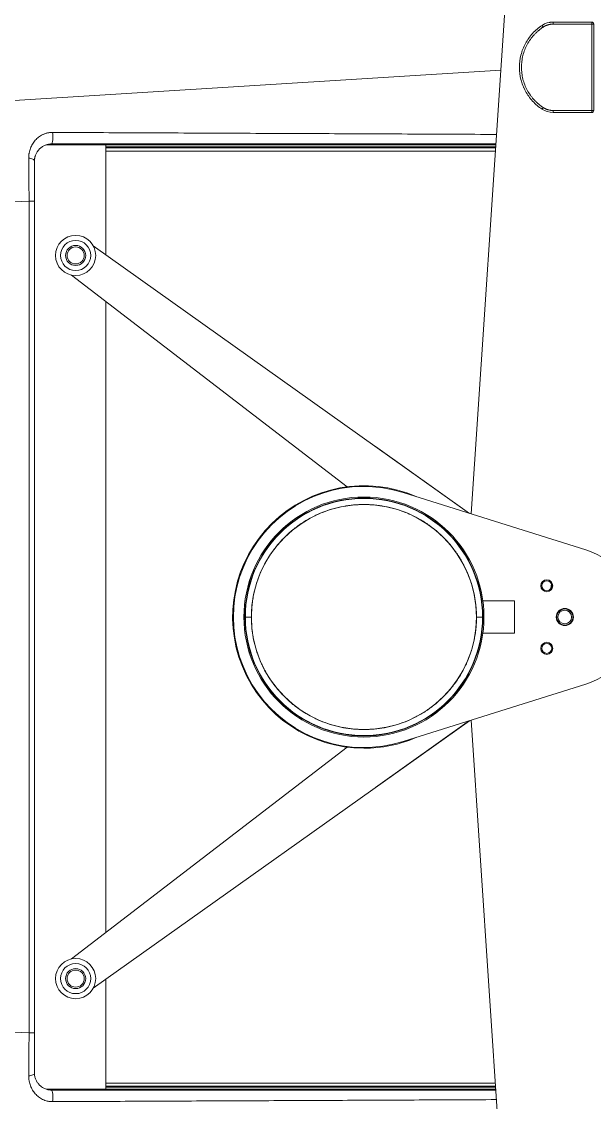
# Model space of a CAD drawing. Header units: millimetres. Extents: x 744 to 5705, y 930 to 4879.
# Drawn here: x 1892 to 2177, y 1414 to 1952 of the extents above; entities that cross this region are included whole.
import ezdxf

# ---------------------------------------------------------------- set-up
doc = ezdxf.new("R2010")
doc.units = ezdxf.units.MM
doc.header["$MEASUREMENT"] = 0

msp = doc.modelspace()

# ---------------------------------------------------------------- linework, layer by layer
at = {"color": 7, "linetype": 'Continuous', "lineweight": 15, "true_color": 0xffffff}
for p, q in [((2132.46, 1958.03), (2115.71, 1707.4)), ((2151.58, 1949.72), (2151.03, 1950.55)), ((2156.54, 1952.2), (2175.81, 1952.2)), ((2156.54, 1951.2), (2156.54, 1952.2)), ((2175.81, 1951.2), (2156.54, 1951.2)), ((2175.81, 1951.2), (2175.81, 1908.2)), ((2176.81, 1951.2), (2175.81, 1951.2)), ((2176.81, 1951.2), (2176.81, 1908.2)), ((2140.17, 1925.48), (2140.22, 1925.24)), ((2151.58, 1909.69), (2151.03, 1908.86)), ((2156.54, 1908.2), (2156.54, 1907.2)), ((2156.54, 1908.2), (2175.81, 1908.2)), ((2175.81, 1907.2), (2156.54, 1907.2)), ((2175.81, 1908.2), (2176.81, 1908.2)), ((1904.05, 1891.03), (2127.98, 1891.03)), ((1906.89, 1891.53), (2128.02, 1891.53)), ((1933.89, 1891.03), (1933.89, 1836.42)), ((2127.88, 1889.53), (1933.89, 1889.53)), ((2127.78, 1888.03), (1933.89, 1888.03)), ((1898.39, 1883.03), (1898.39, 1863.1)), ((1895.69, 1863.1), (1888.46, 1862.65)), ((1898.39, 1863.1), (1895.69, 1863.1)), ((1895.69, 1448.95), (1895.69, 1863.1)), ((1898.39, 1863.1), (1898.39, 1448.95)), ((2115, 1707.62), (1927.65, 1840.86)), ((1916.84, 1826.24), (2054.06, 1720.84)), ((1933.89, 1813.14), (1933.89, 1498.91)), ((2068.17, 1740.93), (2115.02, 1707.62)), ((2054.06, 1720.84), (2053.59, 1721.21)), ((2172.89, 1689.42), (2081.89, 1718.03)), ((2137.39, 1664.03), (2121.6, 1664.03)), ((2137.39, 1656.03), (2137.39, 1664.03)), ((2002.64, 1656.03), (2003.19, 1656.03)), ((2003.19, 1656.03), (2003.19, 1656.03)), ((2003.19, 1656.03), (2003.19, 1656.03)), ((2003.37, 1656.03), (2003.19, 1656.03)), ((2005.19, 1656.03), (2003.37, 1656.03)), ((2005.19, 1656.03), (2003.37, 1656.03)), ((2006.37, 1656.03), (2003.37, 1656.03)), ((2006.37, 1656.03), (2003.37, 1656.03)), ((2118.42, 1656.03), (2121.42, 1656.03)), ((2118.42, 1656.03), (2121.42, 1656.03)), ((2121.42, 1656.03), (2119.6, 1656.03)), ((2121.42, 1656.03), (2119.6, 1656.03)), ((2121.6, 1656.03), (2121.42, 1656.03)), ((2121.6, 1656.03), (2121.59, 1656.03)), ((2121.6, 1656.03), (2122.14, 1656.03)), ((2137.39, 1648.03), (2137.39, 1656.03)), ((2121.6, 1648.03), (2137.39, 1648.03)), ((2081.89, 1594.02), (2172.89, 1622.64)), ((1927.65, 1471.2), (2115, 1604.43)), ((2115.02, 1604.44), (2068.17, 1571.13)), ((2115.71, 1604.66), (2132.46, 1354.03)), ((2054.06, 1591.21), (1916.84, 1485.82)), ((2053.59, 1590.85), (2054.06, 1591.21)), ((1933.89, 1475.64), (1933.89, 1421.03)), ((1895.69, 1448.95), (1888.46, 1449.4)), ((1898.39, 1448.95), (1895.69, 1448.95)), ((1898.39, 1429.03), (1898.39, 1448.95)), ((1904.15, 1421.03), (2127.98, 1421.03)), ((2128.02, 1420.53), (1906.89, 1420.53)), ((1933.89, 1424.03), (2127.78, 1424.03)), ((1933.89, 1422.53), (2127.88, 1422.53))]:
    msp.add_line(p, q, dxfattribs=at)
at = {"color": 8, "linetype": 'Continuous', "lineweight": 15, "true_color": 0x808080}
for p, q in [((2130.47, 1928.26), (1876.75, 1912.4)), ((1933.89, 1890.08), (2127.92, 1890.07)), ((2127.92, 1421.98), (1933.89, 1421.98))]:
    msp.add_line(p, q, dxfattribs=at)
at = {"color": 7, "linetype": 'Continuous', "lineweight": 15, "true_color": 0xffffff}
for points in [[(1907.37, 1897.28), (1907.46, 1896.44), (1907.51, 1895.49), (1907.51, 1894.5), (1907.45, 1893.55), (1907.36, 1892.72), (1907.23, 1892.08), (1907.07, 1891.67), (1906.89, 1891.53)], [(1898.39, 1883.03), (1898.34, 1883.28), (1898.18, 1883.53), (1897.93, 1883.76), (1897.58, 1883.97), (1897.16, 1884.15), (1896.66, 1884.29), (1896.12, 1884.4), (1895.53, 1884.47)], [(2155.79, 1672.34), (2155.57, 1671.59), (2155.39, 1670.12)], [(1895.53, 1427.58), (1896.12, 1427.65), (1896.66, 1427.76), (1897.16, 1427.91), (1897.58, 1428.09), (1897.93, 1428.3), (1898.18, 1428.53), (1898.34, 1428.77), (1898.39, 1429.03)], [(1907.37, 1414.77), (1907.46, 1415.61), (1907.51, 1416.57), (1907.51, 1417.56), (1907.45, 1418.5), (1907.36, 1419.33), (1907.23, 1419.98), (1907.07, 1420.39), (1906.89, 1420.53)]]:
    msp.add_lwpolyline(points, dxfattribs=at)
for centre, radius in [((1918.89, 1836.03), 10), ((1918.89, 1836.03), 7.5), ((1918.89, 1836.03), 5), ((1918.89, 1836.03), 4.25), ((2062.39, 1656.03), 59.75), ((2153.39, 1671.62), 3), ((2153.39, 1671.62), 2.5), ((2162.39, 1656.03), 4.25), ((2162.39, 1656.03), 4), ((2162.39, 1656.03), 3.4), ((2153.39, 1640.44), 3), ((2153.39, 1640.44), 2.5), ((1918.89, 1476.03), 10), ((1918.89, 1476.03), 7.5), ((1918.89, 1476.03), 5), ((1918.89, 1476.03), 4.25)]:
    msp.add_circle(centre, radius, dxfattribs=at)
for centre, radius, start, end in [((2175.81, 1951.2), 1, 360, 90), ((2175.81, 1908.2), 1, 270, 0), ((2062.39, 1656.03), 65.35, 66.6098, 270), ((2062.39, 1656.03), 65, 72.5424, 287.4576), ((2062.39, 1656.03), 59.75, 360, 180), ((2062.39, 1656.03), 59.21, 360, 180), ((2062.39, 1656.03), 59.03, 0, 180), ((2062.39, 1656.03), 56.03, 0, 180), ((2162.39, 1656.03), 35, 287.4576, 72.5424), ((2062.39, 1656.03), 59.75, 180, 0), ((2062.39, 1656.03), 59.21, 180, 0), ((2062.39, 1656.03), 59.03, 180, 0), ((2062.39, 1656.03), 56.03, 180, 0), ((2062.39, 1656.03), 65.35, 270, 293.3902)]:
    msp.add_arc(centre, radius, start, end, dxfattribs=at)
at = {"color": 8, "linetype": 'Continuous', "lineweight": 15, "true_color": 0x808080}
msp.add_arc((2142.44, 1919.71), 0.5, 182.0997, 204.1075, dxfattribs=at)
at = {"color": 7, "linetype": 'Continuous', "lineweight": 15, "true_color": 0xffffff}
for points, knots in [([(2151.03, 1950.55), (2149.31, 1949.42), (2146.16, 1946.73), (2142.57, 1941.66), (2141.07, 1937.8), (2140.06, 1933.81), (2139.81, 1931.76), (2139.81, 1927.65), (2140.06, 1925.59), (2141.07, 1921.61), (2141.82, 1919.68), (2143.77, 1916.06), (2144.96, 1914.37), (2147.74, 1911.34), (2149.31, 1909.99), (2151.03, 1908.86)], [0, 0, 0, 0, 0.125, 0.25, 0.375, 0.375, 0.5, 0.5, 0.625, 0.625, 0.75, 0.75, 0.875, 0.875, 1, 1, 1, 1]), ([(2151.58, 1949.72), (2151.44, 1949.62), (2151.17, 1949.44), (2150.77, 1949.16), (2150.37, 1948.86), (2149.98, 1948.56), (2149.59, 1948.26), (2148.96, 1947.73), (2148.11, 1946.95), (2147.08, 1945.89), (2146.11, 1944.77), (2144.92, 1943.2), (2143.62, 1941.1), (2142.38, 1938.4), (2141.48, 1935.58), (2140.93, 1932.66), (2140.75, 1929.7), (2140.93, 1926.74), (2141.48, 1923.83), (2142.38, 1921.01), (2143.62, 1918.31), (2144.92, 1916.21), (2146.11, 1914.64), (2147.08, 1913.52), (2148.11, 1912.46), (2149.08, 1911.57), (2149.97, 1910.84), (2150.76, 1910.25), (2151.31, 1909.88), (2151.58, 1909.69)], [0, 0, 0, 0, 0.010418, 0.020831, 0.031244, 0.041661, 0.052087, 0.062526, 0.093798, 0.125045, 0.156278, 0.187562, 0.25005, 0.312538, 0.375026, 0.437514, 0.500001, 0.56249, 0.624978, 0.687465, 0.749953, 0.812442, 0.843708, 0.874959, 0.906203, 0.937477, 0.958326, 0.979155, 1, 1, 1, 1]), ([(2156.54, 1951.2), (2156.44, 1951.2), (2156.24, 1951.2), (2155.95, 1951.19), (2155.66, 1951.16), (2155.38, 1951.13), (2155.09, 1951.09), (2154.8, 1951.04), (2154.52, 1950.98), (2154.23, 1950.91), (2153.87, 1950.8), (2153.44, 1950.66), (2152.96, 1950.47), (2152.48, 1950.25), (2152.02, 1950), (2151.73, 1949.81), (2151.58, 1949.72)], [0, 0, 0, 0, 0.055508, 0.110889, 0.166203, 0.221511, 0.276871, 0.332343, 0.387987, 0.443862, 0.500024, 0.600865, 0.700938, 0.800586, 0.900157, 1, 1, 1, 1]), ([(2154.6, 1952.02), (2154.71, 1952.04), (2154.92, 1952.07), (2155.23, 1952.12), (2155.55, 1952.16), (2155.85, 1952.18), (2156.16, 1952.2), (2156.36, 1952.2), (2156.46, 1952.2)], [0, 0, 0, 0, 0.172698, 0.342984, 0.510857, 0.676317, 0.839365, 1, 1, 1, 1]), ([(2175.81, 1952.2), (2175.81, 1952.2), (2175.81, 1952.2), (2175.81, 1952.19), (2175.81, 1952.17), (2175.81, 1952.12), (2175.81, 1952.05), (2175.81, 1951.92), (2175.81, 1951.76), (2175.81, 1951.6), (2175.81, 1951.41), (2175.81, 1951.29), (2175.81, 1951.2)], [0, 0, 0, 0, 0.058118, 0.117237, 0.177804, 0.240244, 0.365796, 0.500193, 0.618101, 0.760132, 0.841463, 1, 1, 1, 1]), ([(2141.86, 1919.79), (2141.86, 1919.78), (2141.89, 1919.73), (2141.92, 1919.65), (2141.97, 1919.53), (2141.98, 1919.51), (2141.99, 1919.5)], [0, 0, 0, 0, 0.0553699, 0.292497, 0.5300861, 1, 1, 1, 1]), ([(2151.58, 1909.69), (2151.66, 1909.64), (2151.82, 1909.53), (2152.07, 1909.39), (2152.33, 1909.25), (2152.59, 1909.11), (2152.85, 1908.99), (2153.12, 1908.88), (2153.39, 1908.77), (2153.67, 1908.67), (2154.02, 1908.56), (2154.46, 1908.44), (2154.97, 1908.34), (2155.49, 1908.26), (2156.01, 1908.21), (2156.36, 1908.21), (2156.54, 1908.2)], [0, 0, 0, 0, 0.055508, 0.110889, 0.166203, 0.221511, 0.276871, 0.332343, 0.387987, 0.443862, 0.500024, 0.600865, 0.700938, 0.800586, 0.900157, 1, 1, 1, 1]), ([(2175.81, 1907.2), (2175.81, 1907.2), (2175.81, 1907.21), (2175.81, 1907.22), (2175.81, 1907.23), (2175.81, 1907.24), (2175.81, 1907.25), (2175.81, 1907.28), (2175.81, 1907.32), (2175.81, 1907.4), (2175.81, 1907.49), (2175.81, 1907.6), (2175.81, 1907.82), (2175.81, 1908.05), (2175.81, 1908.2)], [0, 0, 0, 0, 0.059095, 0.109165, 0.150208, 0.182221, 0.205203, 0.219153, 0.317902, 0.419102, 0.493365, 0.567629, 0.709375, 1, 1, 1, 1]), ([(1895.53, 1884.47), (1895.53, 1884.58), (1895.53, 1884.79), (1895.54, 1885.11), (1895.55, 1885.44), (1895.58, 1885.76), (1895.61, 1886.07), (1895.64, 1886.39), (1895.69, 1886.71), (1895.79, 1887.33), (1895.99, 1888.23), (1896.36, 1889.38), (1896.83, 1890.48), (1897.57, 1891.85), (1898.7, 1893.41), (1900.39, 1894.99), (1901.92, 1895.94), (1903.03, 1896.43), (1903.6, 1896.65), (1904.19, 1896.84), (1904.77, 1896.99), (1905.31, 1897.1), (1905.82, 1897.18), (1906.33, 1897.24), (1906.85, 1897.28), (1907.19, 1897.28), (1907.37, 1897.28)], [0, 0, 0, 0, 0.016012, 0.032071, 0.048187, 0.064366, 0.080616, 0.096946, 0.113363, 0.129875, 0.193497, 0.257876, 0.321108, 0.384501, 0.510136, 0.633982, 0.757129, 0.787981, 0.818268, 0.849004, 0.879202, 0.903912, 0.928269, 0.95235, 0.976234, 1, 1, 1, 1]), ([(1906.89, 1891.53), (1906.82, 1891.53), (1906.66, 1891.53), (1906.43, 1891.52), (1906.2, 1891.5), (1905.89, 1891.47), (1905.51, 1891.42), (1904.93, 1891.31), (1904.22, 1891.11), (1903.42, 1890.8), (1902.67, 1890.42), (1901.97, 1889.98), (1901.33, 1889.47), (1900.75, 1888.92), (1900.32, 1888.43), (1900, 1888.01), (1899.7, 1887.57), (1899.37, 1887), (1899.03, 1886.28), (1898.8, 1885.65), (1898.65, 1885.12), (1898.56, 1884.71), (1898.48, 1884.29), (1898.43, 1883.87), (1898.4, 1883.45), (1898.39, 1883.17), (1898.39, 1883.03)], [0, 0, 0, 0, 0.014276, 0.028692, 0.043261, 0.057995, 0.086825, 0.116691, 0.175024, 0.238554, 0.298088, 0.364349, 0.428014, 0.491794, 0.555921, 0.588214, 0.620591, 0.684899, 0.74858, 0.811917, 0.844236, 0.875197, 0.908047, 0.939787, 0.970433, 1, 1, 1, 1]), ([(1895.69, 1863.1), (1895.69, 1863.33), (1895.69, 1863.79), (1895.68, 1864.47), (1895.68, 1865.15), (1895.68, 1865.84), (1895.67, 1866.53), (1895.67, 1867.21), (1895.67, 1867.9), (1895.66, 1869.27), (1895.65, 1871.31), (1895.63, 1874.02), (1895.61, 1876.7), (1895.59, 1878.89), (1895.57, 1880.63), (1895.56, 1881.92), (1895.55, 1883.2), (1895.54, 1884.05), (1895.53, 1884.47)], [0, 0, 0, 0, 0.0309584, 0.0619735, 0.0930454, 0.1241745, 0.155361, 0.1866051, 0.2179072, 0.2492673, 0.3736147, 0.4989446, 0.6232827, 0.7491574, 0.8112476, 0.8737505, 0.9366675, 1, 1, 1, 1]), ([(2118.42, 1656.03), (2118.42, 1656.27), (2118.42, 1656.76), (2118.4, 1657.49), (2118.38, 1658.23), (2118.34, 1658.96), (2118.3, 1659.69), (2118.25, 1660.42), (2118.19, 1661.15), (2118.12, 1661.87), (2118.03, 1662.6), (2117.94, 1663.33), (2117.84, 1664.05), (2117.73, 1664.78), (2117.61, 1665.5), (2117.37, 1666.87), (2116.95, 1668.89), (2116.26, 1671.52), (2115.45, 1674.11), (2114.17, 1677.58), (2112.23, 1681.84), (2109.35, 1686.77), (2105.96, 1691.42), (2102.08, 1695.71), (2097.78, 1699.59), (2093.14, 1702.98), (2088.21, 1705.86), (2083.12, 1708.18), (2077.9, 1709.96), (2072.7, 1711.18), (2067.52, 1711.9), (2062.39, 1712.13), (2057.27, 1711.9), (2052.08, 1711.18), (2046.89, 1709.96), (2041.67, 1708.18), (2036.58, 1705.86), (2031.65, 1702.98), (2027, 1699.59), (2022.71, 1695.71), (2018.83, 1691.42), (2015.44, 1686.77), (2012.56, 1681.84), (2010.62, 1677.58), (2009.34, 1674.11), (2008.53, 1671.52), (2007.84, 1668.89), (2007.37, 1666.64), (2007.05, 1664.78), (2006.84, 1663.33), (2006.67, 1661.88), (2006.53, 1660.42), (2006.44, 1658.96), (2006.38, 1657.49), (2006.37, 1656.52), (2006.37, 1656.03)], [0, 0, 0, 0, 0.004171, 0.008338, 0.012501, 0.016662, 0.02082, 0.024977, 0.029133, 0.033289, 0.037445, 0.041603, 0.045764, 0.049927, 0.054093, 0.058264, 0.073721, 0.089142, 0.104564, 0.120023, 0.152178, 0.184337, 0.217177, 0.250019, 0.282859, 0.315702, 0.347857, 0.380016, 0.410885, 0.441757, 0.470877, 0.500001, 0.529121, 0.558245, 0.589113, 0.619985, 0.652141, 0.684299, 0.717139, 0.749982, 0.782822, 0.815664, 0.84782, 0.879979, 0.895435, 0.910856, 0.926278, 0.941737, 0.950074, 0.958396, 0.966711, 0.975022, 0.983337, 0.991661, 1, 1, 1, 1]), ([(2006.37, 1656.03), (2006.37, 1655.78), (2006.37, 1655.29), (2006.38, 1654.56), (2006.41, 1653.83), (2006.44, 1653.1), (2006.48, 1652.37), (2006.54, 1651.64), (2006.6, 1650.91), (2006.67, 1650.18), (2006.75, 1649.45), (2006.84, 1648.73), (2006.94, 1648), (2007.05, 1647.28), (2007.17, 1646.55), (2007.42, 1645.18), (2007.84, 1643.17), (2008.53, 1640.54), (2009.34, 1637.95), (2010.62, 1634.48), (2012.56, 1630.21), (2015.44, 1625.28), (2018.83, 1620.64), (2022.71, 1616.34), (2027, 1612.46), (2031.65, 1609.07), (2036.58, 1606.19), (2041.67, 1603.88), (2046.89, 1602.1), (2052.08, 1600.87), (2057.27, 1600.16), (2062.39, 1599.92), (2067.52, 1600.16), (2072.7, 1600.87), (2077.9, 1602.1), (2083.12, 1603.88), (2088.21, 1606.19), (2093.14, 1609.07), (2097.78, 1612.46), (2102.08, 1616.34), (2105.96, 1620.64), (2109.35, 1625.28), (2112.23, 1630.21), (2114.17, 1634.48), (2115.45, 1637.95), (2116.26, 1640.54), (2116.95, 1643.17), (2117.42, 1645.42), (2117.74, 1647.28), (2117.95, 1648.73), (2118.12, 1650.18), (2118.25, 1651.64), (2118.35, 1653.1), (2118.41, 1654.56), (2118.42, 1655.54), (2118.42, 1656.03)], [0, 0, 0, 0, 0.004171, 0.008338, 0.012501, 0.016662, 0.02082, 0.024977, 0.029133, 0.033289, 0.037445, 0.041603, 0.045764, 0.049927, 0.054093, 0.058264, 0.073721, 0.089142, 0.104564, 0.120023, 0.152178, 0.184337, 0.217177, 0.250019, 0.282859, 0.315702, 0.347857, 0.380016, 0.410885, 0.441757, 0.470877, 0.500001, 0.529121, 0.558245, 0.589113, 0.619985, 0.652141, 0.684299, 0.717139, 0.749982, 0.782822, 0.815664, 0.84782, 0.879979, 0.895435, 0.910856, 0.926278, 0.941737, 0.950074, 0.958396, 0.966711, 0.975022, 0.983337, 0.991661, 1, 1, 1, 1]), ([(1895.53, 1427.58), (1895.53, 1427.8), (1895.54, 1428.22), (1895.55, 1428.86), (1895.55, 1429.5), (1895.56, 1430.14), (1895.56, 1430.79), (1895.57, 1431.43), (1895.58, 1432.08), (1895.59, 1433.38), (1895.61, 1435.36), (1895.63, 1438.04), (1895.65, 1440.74), (1895.66, 1443.02), (1895.67, 1444.84), (1895.68, 1446.21), (1895.68, 1447.58), (1895.69, 1448.5), (1895.69, 1448.95)], [0, 0, 0, 0, 0.031719, 0.063333, 0.094844, 0.126251, 0.157555, 0.188756, 0.219853, 0.250848, 0.376721, 0.501061, 0.626389, 0.750738, 0.813398, 0.875827, 0.938027, 1, 1, 1, 1]), ([(1907.37, 1414.77), (1907.28, 1414.77), (1907.1, 1414.78), (1906.84, 1414.78), (1906.57, 1414.8), (1906.14, 1414.83), (1905.53, 1414.91), (1904.62, 1415.09), (1903.58, 1415.39), (1902.07, 1416.02), (1900.39, 1417.07), (1898.7, 1418.66), (1897.56, 1420.21), (1896.83, 1421.59), (1896.36, 1422.69), (1895.99, 1423.84), (1895.76, 1424.85), (1895.64, 1425.67), (1895.57, 1426.31), (1895.53, 1426.94), (1895.53, 1427.37), (1895.53, 1427.58)], [0, 0, 0, 0, 0.012139, 0.024308, 0.036519, 0.048781, 0.085049, 0.121963, 0.181707, 0.243693, 0.366495, 0.490074, 0.61597, 0.679497, 0.742863, 0.807333, 0.871044, 0.903736, 0.936085, 0.968153, 1, 1, 1, 1]), ([(1906.89, 1420.53), (1906.58, 1420.53), (1906.27, 1420.55), (1905.65, 1420.61), (1905.35, 1420.66), (1904.48, 1420.86), (1903.93, 1421.04), (1903.15, 1421.39), (1902.9, 1421.52), (1902.42, 1421.8), (1902.19, 1421.94), (1901.53, 1422.41), (1901.13, 1422.76), (1900.58, 1423.33), (1900.4, 1423.53), (1900.07, 1423.95), (1899.92, 1424.16), (1899.49, 1424.82), (1899.24, 1425.29), (1898.93, 1426.04), (1898.84, 1426.3), (1898.68, 1426.82), (1898.61, 1427.08), (1898.45, 1427.89), (1898.39, 1428.45), (1898.39, 1429.03)], [0, 0, 0, 0, 0.0625, 0.0625, 0.125, 0.125, 0.25, 0.25, 0.3125, 0.3125, 0.375, 0.375, 0.5, 0.5, 0.5625, 0.5625, 0.625, 0.625, 0.75, 0.75, 0.8125, 0.8125, 0.875, 0.875, 1, 1, 1, 1])]:
    msp.add_open_spline(points, degree=3, knots=knots, dxfattribs=at)
for points in [[(2156.54, 1952.2), (2154.59, 1952.21), (2152.65, 1951.62), (2151.03, 1950.55)], [(2151.03, 1908.86), (2152.65, 1907.78), (2154.59, 1907.2), (2156.54, 1907.2)]]:
    msp.add_open_spline(points, degree=3, dxfattribs=at)
at = {"color": 8, "linetype": 'Continuous', "lineweight": 15, "true_color": 0x808080}
for points, knots in [([(1907.37, 1897.28), (1914.08, 1897.25), (1927.79, 1897.19), (1948.66, 1897.1), (1970.06, 1897), (1991.99, 1896.9), (2014.29, 1896.8), (2036.61, 1896.7), (2058.94, 1896.6), (2081.11, 1896.5), (2103.61, 1896.4), (2119.31, 1896.33), (2127.62, 1896.29), (2128.33, 1896.29)], [0, 0, 0, 0, 0.090855, 0.185566, 0.282776, 0.380982, 0.483048, 0.585524, 0.684115, 0.786427, 0.886858, 0.990208, 1, 1, 1, 1]), ([(2128.33, 1415.77), (2128.32, 1415.77), (2121.37, 1415.74), (2107.71, 1415.68), (2087.21, 1415.58), (2066.95, 1415.49), (2046.92, 1415.4), (2027.24, 1415.31), (2007.23, 1415.22), (1986.92, 1415.13), (1966.35, 1415.04), (1946.24, 1414.95), (1926.58, 1414.86), (1913.69, 1414.8), (1907.37, 1414.77)], [0, 0, 0, 0, 0.000195, 0.094646, 0.185791, 0.279109, 0.370121, 0.458059, 0.546505, 0.641803, 0.733671, 0.825453, 0.914439, 1, 1, 1, 1])]:
    msp.add_open_spline(points, degree=3, knots=knots, dxfattribs=at)

doc.saveas('drawing.dxf')
